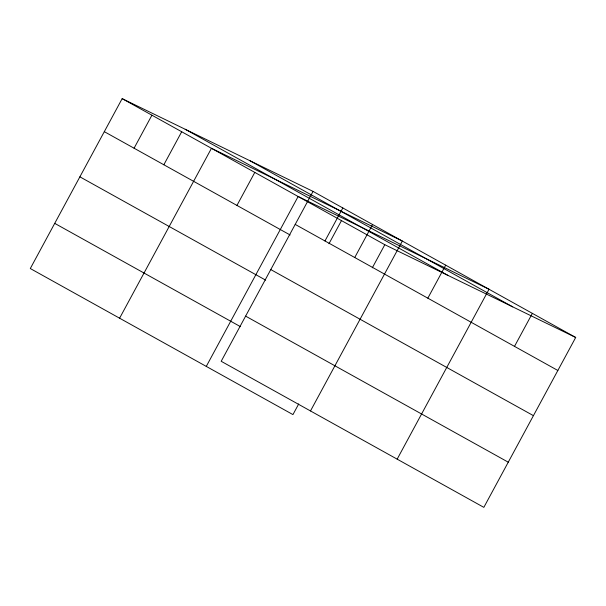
<?xml version="1.0" encoding="UTF-8"?>
<svg xmlns="http://www.w3.org/2000/svg" width="606" height="606" viewBox="0 0 606 606"><rect width="100%" height="100%" fill="white"/><g stroke="black" fill="none" stroke-linecap="round" stroke-linejoin="round"><path stroke-width="0.91" d="M313.052 191.398L221.19 361.29L483.838 507.358L575.7 337.466L313.052 191.398L122.162 98.642L30.3 268.534L292.948 414.602L298.72 403.922M134.077 148.212L151.924 115.201M163.847 164.764L181.694 131.752M119.602 318.195L211.464 148.303L402.354 241.059L310.492 410.951M236.946 205.419L254.8 172.407M206.275 366.403L298.137 196.511L489.027 289.259L397.165 459.151M324.967 240.968L342.822 207.949M328.975 243.718L341.473 220.607M354.737 257.52L372.584 224.508M372.311 267.822L384.81 244.71L575.7 337.466M427.836 298.175L445.69 265.163M514.509 346.374L532.363 313.363M250.058 160.787L512.706 306.856M185.156 129.252L447.804 275.321M122.162 98.642L384.81 244.71M295.205 224.409L557.846 370.478M104.308 131.661L290.1 234.976M270.776 269.579L533.424 415.648M79.886 176.831L265.67 280.146M245.612 316.12L508.26 462.189M54.722 223.364L240.506 326.687"/></g></svg>
